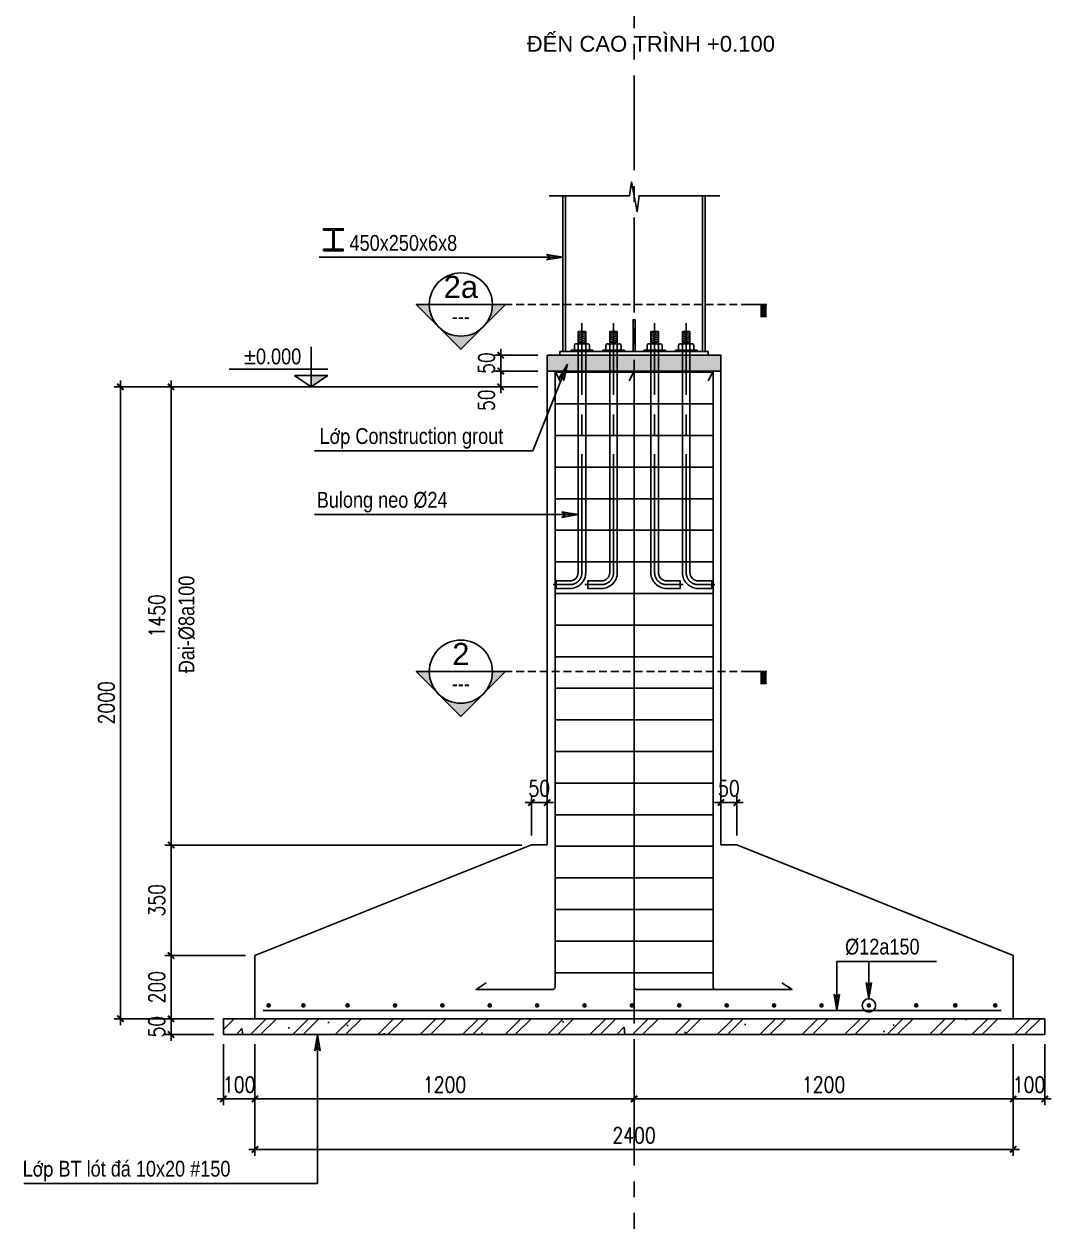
# Model space of a CAD drawing. Header units: inches. Extents: x 651127 to 1529722, y 768575 to 1021311.
# Drawn here: x 1209733 to 1225990, y 853843 to 872786 of the extents above; entities that cross this region are included whole.
import ezdxf
from ezdxf.enums import TextEntityAlignment as Align

# ---------------------------------------------------------------- set-up
doc = ezdxf.new("R2010")
doc.units = ezdxf.units.IN
doc.header["$LTSCALE"] = 1000
doc.header["$MEASUREMENT"] = 0
for name, pattern in [('CENTER2', [1.125, 0.75, -0.125, 0.125, -0.125]), ('HIDDEN', [0.375, 0.25, -0.125]), ('HIDDEN2', [0.1875, 0.125, -0.0625])]:
    doc.linetypes.add(name, pattern=pattern)
doc.layers.get('DEFPOINTS').update_dxf_attribs({"color": 8, "lineweight": 9})
for name, color, linetype in [('DWGshare.com_10', 7, 'Continuous'), ('DWGshare.com_11', 143, 'Continuous'), ('DWGshare.com_12', 51, 'Continuous'), ('DWGshare.com_13', 145, 'Continuous'), ('DWGshare.com_2', 147, 'Continuous'), ('DWGshare.com_3', 7, 'Continuous'), ('DWGshare.com_4', 8, 'CENTER2'), ('DWGshare.com_6', 40, 'Continuous'), ('DWGshare.com_7', 1, 'Continuous'), ('DWGshare.com_8', 3, 'Continuous'), ('DWGshare.com_9', 8, 'Continuous')]:
    doc.layers.add(name, color=color, linetype=linetype)
doc.styles.add('DWGshare.com_1', font='VHELVCN.TTF')
doc.styles.add('DWGshare.com_2', font='VHELVEB.TTF')
doc.styles.add('DWGshare.com_4', font='romans.shx', dxfattribs={"width": 0.8})
doc.styles.add('DWGshare.com_6', font='VHELVEN.TTF')
doc.dimstyles.new('DWGshare.com_3', dxfattribs={"dimscale": 100, "dimtxt": 2.5, "dimasz": 1, "dimexe": 1, "dimexo": 1.5, "dimgap": 1, "dimtad": 1, "dimdec": 0, "dimlfac": 0.2, "dimzin": 0, "dimdsep": 46, "dimtxsty": 'DWGshare.com_4', "dimblk": 'DWGshare.com_1', "dimcen": 1.5, "dimdle": 1, "dimclrd": 256, "dimclre": 256, "dimclrt": 7, "dimadec": 0, "dimazin": 0, "dimtfac": 1, "dimtdec": 0, "dimtix": 1, "dimtmove": 2, "dimatfit": 3, "dimfxl": 1, "dimtolj": 1, "dimtzin": 0, "dimarcsym": 0})
doc.dimstyles.new('DWGshare.com_4', dxfattribs={"dimscale": 100, "dimtxt": 2.5, "dimasz": 2, "dimexe": 1, "dimexo": 1.5, "dimgap": 1, "dimtad": 1, "dimdec": 0, "dimlfac": 0.5, "dimzin": 0, "dimdsep": 46, "dimtxsty": 'DWGshare.com_4', "dimblk": 'DWGshare.com_6', "dimcen": 1.5, "dimdle": 1, "dimclrd": 256, "dimclre": 256, "dimclrt": 7, "dimadec": 0, "dimazin": 0, "dimtfac": 1, "dimtdec": 0, "dimtix": 1, "dimtmove": 2, "dimatfit": 3, "dimldrblk": 'DWGshare.com_6', "dimfxl": 1, "dimtolj": 1, "dimtzin": 0, "dimarcsym": 0})

# ---------------------------------------------------------------- blocks, each defined once
blk = doc.blocks.new('*U8')
for p, q in [((264714.6, 220330.8), (264714.6, 220369.4)), ((264714.6, 220369.4), (264738.6, 220369.4)), ((264738.6, 220363.4), (264714.6, 220369.4)), ((264738.6, 220357.5), (264714.6, 220363.4)), ((264738.6, 220351.5), (264714.6, 220357.5)), ((264738.6, 220345.5), (264714.6, 220351.5)), ((264738.6, 220339.6), (264714.6, 220345.5)), ((264738.6, 220330.8), (264738.6, 220369.4)), ((264692.4, 220306.8), (264692.4, 220310.8)), ((264692.4, 220310.8), (264760.9, 220310.8)), ((264692.4, 220306.8), (264760.9, 220306.8)), ((264702.6, 220310.8), (264702.6, 220325.8)), ((264702.6, 220310.8), (264702.6, 220325.8)), ((264707.6, 220330.8), (264745.6, 220330.8)), ((264738.6, 220333.6), (264714.6, 220339.6)), ((264714.6, 220333.6), (264738.6, 220333.6)), ((264714.6, 220310.8), (264714.6, 220325.8)), ((264738.6, 220310.8), (264738.6, 220325.8)), ((264750.6, 220310.8), (264750.6, 220325.8)), ((264760.9, 220306.8), (264760.9, 220310.8))]:
    blk.add_line(p, q)
at = {"color": 8, "linetype": 'CENTER2', "ltscale": 0.5}
blk.add_lwpolyline([(264635.7, 219568.8), (264688.6, 219568.8, 0.414214), (264726.6, 219606.8), (264726.6, 220395.9)], format="xyb", dxfattribs=at)
blk.add_lwpolyline([(264738.6, 220306.8), (264738.6, 219606.8, -0.414214), (264688.6, 219556.8), (264645.5, 219556.8), (264645.5, 219580.8), (264676.6, 219580.8), (264688.6, 219580.8, 0.414214), (264714.6, 219606.8), (264714.6, 220306.8)], format="xyb")
for centre, start, end in [((264707.6, 220325.8), 90, 180), ((264707.6, 220325.8), 90, 180), ((264709.6, 220325.8), 0, 90), ((264719.6, 220325.8), 90, 180), ((264733.6, 220325.8), 0, 90), ((264743.6, 220325.8), 90, 180), ((264745.6, 220325.8), 0, 90)]:
    blk.add_arc(centre, 5, start, end)
blk = doc.blocks.new('DWGshare.com_1')
at = {"color": 0, "linetype": 'ByBlock', "const_width": 0.3}
blk.add_lwpolyline([(-0.5, -0.5), (0.5, 0.5)], dxfattribs=at)
blk = doc.blocks.new('*D342')
at = {"layer": 'DEFPOINTS', "color": 0, "transparency": 16777216}
for p in [(1218015, 867544), (1217279, 867294), (1218015, 867294)]:
    blk.add_point(p, dxfattribs=at)
at = {"layer": 'DWGshare.com_2', "lineweight": -2, "transparency": 16777216}
for p, q in [((1217279, 867544), (1217279, 867644)), ((1217865, 867544), (1217179, 867544)), ((1217279, 867544), (1217279, 867294)), ((1217865, 867294), (1217179, 867294)), ((1217279, 867294), (1217279, 867194))]:
    blk.add_line(p, q, dxfattribs=at)
at = {"layer": 'DWGshare.com_2', "lineweight": -2, "transparency": 16777216, "xscale": 100, "yscale": 100, "zscale": 100}
for p, rotation in [((1217279, 867544), 270), ((1217279, 867294), 90)]:
    blk.add_blockref('DWGshare.com_1', p, dxfattribs=dict(at, rotation=rotation))
at = {"layer": 'DWGshare.com_2', "color": 7, "transparency": 16777216, "insert": (1217054, 867419), "char_height": 250, "attachment_point": 5, "rotation": 90, "style": 'DWGshare.com_4'}
blk.add_mtext('\\A1;50', dxfattribs=at)
blk = doc.blocks.new('*D343')
at = {"layer": 'DEFPOINTS', "color": 0, "transparency": 16777216}
for p in [(1218015, 867044), (1212061, 859794), (1217765, 859794)]:
    blk.add_point(p, dxfattribs=at)
at = {"layer": 'DWGshare.com_2', "lineweight": -2, "transparency": 16777216}
for p, q in [((1217865, 867044), (1211961, 867044)), ((1212061, 867144), (1212061, 859694)), ((1217615, 859794), (1211961, 859794))]:
    blk.add_line(p, q, dxfattribs=at)
at = {"layer": 'DWGshare.com_2', "lineweight": -2, "transparency": 16777216, "xscale": 100, "yscale": 100, "zscale": 100}
for p, rotation in [((1212061, 867044), 90), ((1212061, 859794), 270)]:
    blk.add_blockref('DWGshare.com_1', p, dxfattribs=dict(at, rotation=rotation))
at = {"layer": 'DWGshare.com_2', "color": 7, "transparency": 16777216, "insert": (1211836, 863419), "char_height": 250, "attachment_point": 5, "rotation": 90, "style": 'DWGshare.com_4'}
blk.add_mtext('\\A1;1450', dxfattribs=at)
blk = doc.blocks.new('*D344')
at = {"layer": 'DEFPOINTS', "color": 0, "transparency": 16777216}
for p in [(1217765, 859794), (1212061, 858044), (1213390, 858044)]:
    blk.add_point(p, dxfattribs=at)
at = {"layer": 'DWGshare.com_2', "lineweight": -2, "transparency": 16777216}
for p, q in [((1212061, 859894), (1212061, 857944)), ((1217615, 859794), (1211961, 859794)), ((1213240, 858044), (1211961, 858044))]:
    blk.add_line(p, q, dxfattribs=at)
at = {"layer": 'DWGshare.com_2', "lineweight": -2, "transparency": 16777216, "xscale": 100, "yscale": 100, "zscale": 100}
for p, rotation in [((1212061, 859794), 90), ((1212061, 858044), 270)]:
    blk.add_blockref('DWGshare.com_1', p, dxfattribs=dict(at, rotation=rotation))
at = {"layer": 'DWGshare.com_2', "color": 7, "transparency": 16777216, "insert": (1211836, 858919), "char_height": 250, "attachment_point": 5, "rotation": 90, "style": 'DWGshare.com_4'}
blk.add_mtext('\\A1;350', dxfattribs=at)
blk = doc.blocks.new('*D345')
at = {"layer": 'DEFPOINTS', "color": 0, "transparency": 16777216}
for p in [(1213390, 858044), (1212061, 857044), (1212890, 857044)]:
    blk.add_point(p, dxfattribs=at)
at = {"layer": 'DWGshare.com_2', "lineweight": -2, "transparency": 16777216}
for p, q in [((1212061, 858144), (1212061, 856944)), ((1213240, 858044), (1211961, 858044)), ((1212740, 857044), (1211961, 857044))]:
    blk.add_line(p, q, dxfattribs=at)
at = {"layer": 'DWGshare.com_2', "lineweight": -2, "transparency": 16777216, "xscale": 100, "yscale": 100, "zscale": 100}
for p, rotation in [((1212061, 858044), 90), ((1212061, 857044), 270)]:
    blk.add_blockref('DWGshare.com_1', p, dxfattribs=dict(at, rotation=rotation))
at = {"layer": 'DWGshare.com_2', "color": 7, "transparency": 16777216, "insert": (1211836, 857544), "char_height": 250, "attachment_point": 5, "rotation": 90, "style": 'DWGshare.com_4'}
blk.add_mtext('\\A1;200', dxfattribs=at)
blk = doc.blocks.new('*D346')
at = {"layer": 'DEFPOINTS', "color": 0, "transparency": 16777216}
for p in [(1212890, 857044), (1212061, 856794), (1212890, 856794)]:
    blk.add_point(p, dxfattribs=at)
at = {"layer": 'DWGshare.com_2', "lineweight": -2, "transparency": 16777216}
for p, q in [((1212740, 857044), (1211961, 857044)), ((1212061, 857044), (1212061, 857144)), ((1212061, 857044), (1212061, 856794)), ((1212740, 856794), (1211961, 856794)), ((1212061, 856794), (1212061, 856694))]:
    blk.add_line(p, q, dxfattribs=at)
at = {"layer": 'DWGshare.com_2', "lineweight": -2, "transparency": 16777216, "xscale": 100, "yscale": 100, "zscale": 100}
for p, rotation in [((1212061, 857044), 270), ((1212061, 856794), 90)]:
    blk.add_blockref('DWGshare.com_1', p, dxfattribs=dict(at, rotation=rotation))
at = {"layer": 'DWGshare.com_2', "color": 7, "transparency": 16777216, "insert": (1211836, 856919), "char_height": 250, "attachment_point": 5, "rotation": 90, "style": 'DWGshare.com_4'}
blk.add_mtext('\\A1;50', dxfattribs=at)
blk = doc.blocks.new('*D347')
at = {"layer": 'DEFPOINTS', "color": 0, "transparency": 16777216}
for p in [(1211261, 867044), (1213213, 867044), (1212890, 857044)]:
    blk.add_point(p, dxfattribs=at)
at = {"layer": 'DWGshare.com_2', "lineweight": -2, "transparency": 16777216}
for p, q in [((1213063, 867044), (1211161, 867044)), ((1211261, 856944), (1211261, 867144)), ((1212740, 857044), (1211161, 857044))]:
    blk.add_line(p, q, dxfattribs=at)
at = {"layer": 'DWGshare.com_2', "lineweight": -2, "transparency": 16777216, "xscale": 100, "yscale": 100, "zscale": 100}
for p, rotation in [((1211261, 867044), 90), ((1211261, 857044), 270)]:
    blk.add_blockref('DWGshare.com_1', p, dxfattribs=dict(at, rotation=rotation))
at = {"layer": 'DWGshare.com_2', "color": 7, "transparency": 16777216, "insert": (1211036, 862044), "char_height": 250, "attachment_point": 5, "rotation": 90, "style": 'DWGshare.com_4'}
blk.add_mtext('\\A1;2000', dxfattribs=at)
blk = doc.blocks.new('*D358')
at = {"layer": 'DEFPOINTS', "color": 0, "transparency": 16777216}
for p in [(1212890, 856794), (1213390, 856794), (1213390, 855776)]:
    blk.add_point(p, dxfattribs=at)
at = {"layer": 'DWGshare.com_2', "lineweight": -2, "transparency": 16777216}
for p, q in [((1212890, 856644), (1212890, 855676)), ((1213390, 856644), (1213390, 855676)), ((1212890, 855776), (1212790, 855776)), ((1212890, 855776), (1213390, 855776)), ((1213390, 855776), (1213490, 855776))]:
    blk.add_line(p, q, dxfattribs=at)
at = {"layer": 'DWGshare.com_2', "lineweight": -2, "transparency": 16777216, "xscale": 100, "yscale": 100, "zscale": 100}
blk.add_blockref('DWGshare.com_1', (1212890, 855776), dxfattribs=at)
at = {"layer": 'DWGshare.com_2', "lineweight": -2, "transparency": 16777216, "xscale": 100, "yscale": 100, "zscale": 100, "rotation": 180}
blk.add_blockref('DWGshare.com_1', (1213390, 855776), dxfattribs=at)
at = {"layer": 'DWGshare.com_2', "color": 7, "transparency": 16777216, "insert": (1213140, 856001), "char_height": 250, "attachment_point": 5, "style": 'DWGshare.com_4'}
blk.add_mtext('\\A1;100', dxfattribs=at)
blk = doc.blocks.new('*D359')
at = {"layer": 'DEFPOINTS', "color": 0, "transparency": 16777216}
for p in [(1213390, 856794), (1219390, 856794), (1219390, 855776)]:
    blk.add_point(p, dxfattribs=at)
at = {"layer": 'DWGshare.com_2', "lineweight": -2, "transparency": 16777216}
for p, q in [((1213390, 856644), (1213390, 855676)), ((1219390, 856644), (1219390, 855676)), ((1213290, 855776), (1219490, 855776))]:
    blk.add_line(p, q, dxfattribs=at)
at = {"layer": 'DWGshare.com_2', "lineweight": -2, "transparency": 16777216, "xscale": 100, "yscale": 100, "zscale": 100, "rotation": 180}
blk.add_blockref('DWGshare.com_1', (1213390, 855776), dxfattribs=at)
at = {"layer": 'DWGshare.com_2', "lineweight": -2, "transparency": 16777216, "xscale": 100, "yscale": 100, "zscale": 100}
blk.add_blockref('DWGshare.com_1', (1219390, 855776), dxfattribs=at)
at = {"layer": 'DWGshare.com_2', "color": 7, "transparency": 16777216, "insert": (1216390, 856001), "char_height": 250, "attachment_point": 5, "style": 'DWGshare.com_4'}
blk.add_mtext('\\A1;1200', dxfattribs=at)
blk = doc.blocks.new('*D360')
at = {"layer": 'DEFPOINTS', "color": 0, "transparency": 16777216}
for p in [(1219390, 856794), (1225390, 856794), (1225390, 855776)]:
    blk.add_point(p, dxfattribs=at)
at = {"layer": 'DWGshare.com_2', "lineweight": -2, "transparency": 16777216}
for p, q in [((1219390, 856644), (1219390, 855676)), ((1225390, 856644), (1225390, 855676)), ((1219290, 855776), (1225490, 855776))]:
    blk.add_line(p, q, dxfattribs=at)
at = {"layer": 'DWGshare.com_2', "lineweight": -2, "transparency": 16777216, "xscale": 100, "yscale": 100, "zscale": 100, "rotation": 180}
blk.add_blockref('DWGshare.com_1', (1219390, 855776), dxfattribs=at)
at = {"layer": 'DWGshare.com_2', "lineweight": -2, "transparency": 16777216, "xscale": 100, "yscale": 100, "zscale": 100}
blk.add_blockref('DWGshare.com_1', (1225390, 855776), dxfattribs=at)
at = {"layer": 'DWGshare.com_2', "color": 7, "transparency": 16777216, "insert": (1222390, 856001), "char_height": 250, "attachment_point": 5, "style": 'DWGshare.com_4'}
blk.add_mtext('\\A1;1200', dxfattribs=at)
blk = doc.blocks.new('*D361')
at = {"layer": 'DEFPOINTS', "color": 0, "transparency": 16777216}
for p in [(1225390, 856794), (1225890, 856794), (1225890, 855776)]:
    blk.add_point(p, dxfattribs=at)
at = {"layer": 'DWGshare.com_2', "lineweight": -2, "transparency": 16777216}
for p, q in [((1225390, 856644), (1225390, 855676)), ((1225890, 856644), (1225890, 855676)), ((1225390, 855776), (1225290, 855776)), ((1225390, 855776), (1225890, 855776)), ((1225890, 855776), (1225990, 855776))]:
    blk.add_line(p, q, dxfattribs=at)
at = {"layer": 'DWGshare.com_2', "lineweight": -2, "transparency": 16777216, "xscale": 100, "yscale": 100, "zscale": 100}
blk.add_blockref('DWGshare.com_1', (1225390, 855776), dxfattribs=at)
at = {"layer": 'DWGshare.com_2', "lineweight": -2, "transparency": 16777216, "xscale": 100, "yscale": 100, "zscale": 100, "rotation": 180}
blk.add_blockref('DWGshare.com_1', (1225890, 855776), dxfattribs=at)
at = {"layer": 'DWGshare.com_2', "color": 7, "transparency": 16777216, "insert": (1225640, 856001), "char_height": 250, "attachment_point": 5, "style": 'DWGshare.com_4'}
blk.add_mtext('\\A1;100', dxfattribs=at)
blk = doc.blocks.new('*D362')
at = {"layer": 'DEFPOINTS', "color": 0, "transparency": 16777216}
for p in [(1225390, 856794), (1213390, 856644), (1213390, 854976)]:
    blk.add_point(p, dxfattribs=at)
at = {"layer": 'DWGshare.com_2', "lineweight": -2, "transparency": 16777216}
for p, q in [((1225390, 856644), (1225390, 854876)), ((1213390, 856494), (1213390, 854876)), ((1225490, 854976), (1213290, 854976))]:
    blk.add_line(p, q, dxfattribs=at)
at = {"layer": 'DWGshare.com_2', "lineweight": -2, "transparency": 16777216, "xscale": 100, "yscale": 100, "zscale": 100, "rotation": 180}
blk.add_blockref('DWGshare.com_1', (1213390, 854976), dxfattribs=at)
at = {"layer": 'DWGshare.com_2', "lineweight": -2, "transparency": 16777216, "xscale": 100, "yscale": 100, "zscale": 100}
blk.add_blockref('DWGshare.com_1', (1225390, 854976), dxfattribs=at)
at = {"layer": 'DWGshare.com_2', "color": 7, "transparency": 16777216, "insert": (1219390, 855201), "char_height": 250, "attachment_point": 5, "style": 'DWGshare.com_4'}
blk.add_mtext('\\A1;2400', dxfattribs=at)
blk = doc.blocks.new('*D363')
at = {"layer": 'DEFPOINTS', "color": 0, "transparency": 16777216}
for p in [(1218015, 860465), (1217765, 859794), (1218015, 859794)]:
    blk.add_point(p, dxfattribs=at)
at = {"layer": 'DWGshare.com_2', "lineweight": -2, "transparency": 16777216}
for p, q in [((1217765, 860465), (1217665, 860465)), ((1217765, 859944), (1217765, 860565)), ((1217765, 860465), (1218015, 860465)), ((1218015, 859944), (1218015, 860565)), ((1218015, 860465), (1218115, 860465))]:
    blk.add_line(p, q, dxfattribs=at)
at = {"layer": 'DWGshare.com_2', "lineweight": -2, "transparency": 16777216, "xscale": 100, "yscale": 100, "zscale": 100}
blk.add_blockref('DWGshare.com_1', (1217765, 860465), dxfattribs=at)
at = {"layer": 'DWGshare.com_2', "lineweight": -2, "transparency": 16777216, "xscale": 100, "yscale": 100, "zscale": 100, "rotation": 180}
blk.add_blockref('DWGshare.com_1', (1218015, 860465), dxfattribs=at)
at = {"layer": 'DWGshare.com_2', "color": 7, "transparency": 16777216, "insert": (1217890, 860690), "char_height": 250, "attachment_point": 5, "style": 'DWGshare.com_4'}
blk.add_mtext('\\A1;50', dxfattribs=at)
blk = doc.blocks.new('*D364')
at = {"layer": 'DEFPOINTS', "color": 0, "transparency": 16777216}
for p in [(1220765, 860465), (1220765, 859794), (1221015, 859794)]:
    blk.add_point(p, dxfattribs=at)
at = {"layer": 'DWGshare.com_2', "lineweight": -2, "transparency": 16777216}
for p, q in [((1220765, 860465), (1220665, 860465)), ((1220765, 859944), (1220765, 860565)), ((1221015, 860465), (1220765, 860465)), ((1221015, 859944), (1221015, 860565)), ((1221015, 860465), (1221115, 860465))]:
    blk.add_line(p, q, dxfattribs=at)
at = {"layer": 'DWGshare.com_2', "lineweight": -2, "transparency": 16777216, "xscale": 100, "yscale": 100, "zscale": 100}
blk.add_blockref('DWGshare.com_1', (1220765, 860465), dxfattribs=at)
at = {"layer": 'DWGshare.com_2', "lineweight": -2, "transparency": 16777216, "xscale": 100, "yscale": 100, "zscale": 100, "rotation": 180}
blk.add_blockref('DWGshare.com_1', (1221015, 860465), dxfattribs=at)
at = {"layer": 'DWGshare.com_2', "color": 7, "transparency": 16777216, "insert": (1220890, 860690), "char_height": 250, "attachment_point": 5, "style": 'DWGshare.com_4'}
blk.add_mtext('\\A1;50', dxfattribs=at)
blk = doc.blocks.new('DWGshare.com_6')
at = {"linetype": 'CENTER2'}
blk.add_hatch(color=256, dxfattribs=at).paths.add_polyline_path([(-1.296, 0.216), (-1, 0), (-1.296, -0.216), (0, 0)])
blk.add_line((0, 0), (-1, 0), dxfattribs=at)
blk.add_lwpolyline([(-1.296, 0.216), (0, 0), (-1.296, -0.216), (-1, 0), (-1.296, 0.216)], dxfattribs=at)
blk = doc.blocks.new('*U88')
h = blk.add_hatch(color=256)
edge = h.paths.add_edge_path()
edge.add_line((183356, 206715), (183563, 206715))
edge.add_line((183563, 206715), (182856, 206008))
edge.add_line((182856, 206008), (182149, 206715))
edge.add_line((182149, 206715), (182356, 206715))
edge.add_arc((182856, 206715), 500, 180, 360)
blk.add_hatch(color=256).paths.add_polyline_path([(187698, 206515), (187609, 206515), (187609, 206715), (187698, 206715)])
for p, q in [((182356, 206715), (183356, 206715)), ((187698, 206715), (187298, 206715)), ((187609, 206515), (187609, 206715))]:
    blk.add_line(p, q)
at = {"color": 143, "linetype": 'HIDDEN2'}
blk.add_line((183356, 206715), (187298, 206715), dxfattribs=at)
blk.add_lwpolyline([(183356, 206715), (183563, 206715), (182856, 206008), (182149, 206715), (182356, 206715, 1)], format="xyb", close=True)
blk.add_circle((182856, 206715), 500)
at = {"style": 'DWGshare.com_2', "flags": 8}
blk.add_attdef('A', text='', height=350, dxfattribs=at).set_placement((182856, 206715), align=Align.BOTTOM_CENTER)
at = {"style": 'DWGshare.com_1', "flags": 8}
blk.add_attdef('S-111', text='', height=250, dxfattribs=at).set_placement((182856, 206653), align=Align.TOP_CENTER)
blk = doc.blocks.new('*D386')
at = {"layer": 'DEFPOINTS', "color": 0, "transparency": 16777216}
for p in [(1217279, 867294), (1218015, 867294), (1218015, 867044)]:
    blk.add_point(p, dxfattribs=at)
at = {"layer": 'DWGshare.com_2', "lineweight": -2, "transparency": 16777216}
for p, q in [((1217279, 866944), (1217279, 867394)), ((1217865, 867294), (1217179, 867294)), ((1217865, 867044), (1217179, 867044))]:
    blk.add_line(p, q, dxfattribs=at)
at = {"layer": 'DWGshare.com_2', "lineweight": -2, "transparency": 16777216, "xscale": 100, "yscale": 100, "zscale": 100}
for p, rotation in [((1217279, 867294), 90), ((1217279, 867044), 270)]:
    blk.add_blockref('DWGshare.com_1', p, dxfattribs=dict(at, rotation=rotation))
at = {"layer": 'DWGshare.com_2', "color": 7, "transparency": 16777216, "insert": (1217054, 866832), "char_height": 250, "attachment_point": 5, "rotation": 90, "style": 'DWGshare.com_4'}
blk.add_mtext('\\A1;50', dxfattribs=at)
blk = doc.blocks.new('*U9')
blk.add_hatch(color=256).paths.add_polyline_path([(-371, 181), (-636, 0), (-636, 181)])
for p, q in [((-636, 0), (-636, 631)), ((-1929, 281), (-371, 281)), ((-900, 181), (-636, 181)), ((-636, 0), (-900, 181)), ((-900, 0), (0, 0)), ((-371, 181), (-636, 181)), ((-636, 0), (-371, 181))]:
    blk.add_line(p, q)
at = {"linetype": 'CENTER2', "style": 'DWGshare.com_1'}
blk.add_attdef('CD', text='', height=250, dxfattribs=at).set_placement((-1699, 281), align=Align.BOTTOM_LEFT)
blk.add_attdef('%%P0.000', (771, 355), '', height=250, dxfattribs=at)

msp = doc.modelspace()

# ---------------------------------------------------------------- hatches: boundary and pattern name
at = {"layer": 'DWGshare.com_6'}
msp.add_hatch(color=256, dxfattribs=at).paths.add_polyline_path([(1214621.4, 869521), (1214476.4, 869521), (1214476.4, 869546), (1214786.4, 869546), (1214786.4, 869521), (1214641.4, 869521), (1214641.4, 869221), (1214786.4, 869221), (1214786.4, 869196), (1214476.4, 869196), (1214476.4, 869221), (1214621.4, 869221)])
at = {"layer": 'DWGshare.com_9'}
h = msp.add_hatch(dxfattribs=at)
h.set_pattern_fill('AR-CONC', color=256, scale=15, style=0)
h.set_pattern_definition([(50, (415360.07, -10421.26), (107.5890274, -9.41282), [11.25, -123.75]), (355, (415360.07, -10421.26), (-20.8127, 112.82882), [9, -99]), (100.4514, (415369.04, -10422.05), (86.776407, 103.415931), [9.561028, -105.171317]), (46.1842, (415360.07, -10391.26), (160.086157, -24.827852), [16.875, -185.625]), (96.6356, (415373.41, -10393.33), (140.199406, 146.11768), [14.341543, -157.75695]), (351.1842, (415360.07, -10391.26), (140.199292, 146.11779), [13.5, -148.5]), (21, (415375.07, -10398.76), (89.536058, -60.3928336), [11.25, -123.75]), (326, (415375.07, -10398.76), (36.4973, 108.772507), [9, -99]), (71.4514, (415382.53, -10403.8), (126.033394, 48.3795745), [9.561029, -105.171317]), (37.5, (415360.07, -10421.262), (1.8239783, 49.9340781), [0, -97.8, 0, -100.5, 0, -99.375]), (7.5, (415360.07, -10421.26), (39.4604306, 59.1617568), [0, -57.3, 0, -95.55, 0, -37.875]), (327.5, (415326.62, -10421.262), (80.0733654, -3.3832308), [0, -37.5, 0, -117, 0, -155.25]), (317.5, (415311.62, -10421.26), (87.4779254, 15.0157473), [0, -48.75, 0, -77.7, 0, -110.25])])
h.paths.add_polyline_path([(1218014.8, 867294.2), (1220764.8, 867294.2), (1220764.8, 867544.2), (1218014.8, 867544.2)])
h = msp.add_hatch(dxfattribs=at)
h.set_pattern_fill('BETONG', color=256, scale=250, style=0, pattern_type=2)
h.set_pattern_definition([(50, (6989, 59400), (1793.1505, -156.8803), [187.5, -2062.5]), (355, (6989, 59400), (-346.8783, 1880.4803), [150, -1650]), (100.4514, (7138.4, 59387), (1446.2735, 1723.5989), [159.3505, -1752.8553]), (46.1842, (6989, 59900), (2668.1026, -413.7975), [281.25, -3093.75]), (96.6356, (7211.3, 59865.5), (2336.6568, 2435.2947), [239.0257, -2629.2825]), (351.1842, (6989, 59900), (2336.655, 2435.2965), [225, -2475]), (21, (7239, 59775), (1492.2676, -1006.5472), [187.5, -2062.5]), (326, (7239, 59775), (608.2883, 1812.875), [150, -1650]), (71.4514, (7363.3, 59691.1), (2100.5566, 806.3262), [159.3505, -1752.8553]), (37.5, (6988.9, 59400), (30.39964, 832.23463), [0, -1630, 0, -1675, 0, -1656.25]), (7.5, (6988.9, 59400), (657.67384, 986.0293), [0, -955, 0, -1592.5, 0, -631.25]), (327.5, (6431.4, 59400), (1334.5561, -56.38718), [0, -625, 0, -1950, 0, -2587.5]), (317.5, (6181.4, 59400), (1457.9654, 250.2625), [0, -812.5, 0, -1295, 0, -1837.5]), (45, (6988.93, 59400), (-335.87572, 335.87572), []), (45, (6988.93, 59562.5), (-335.87572, 335.87572), [])])
h.paths.add_polyline_path([(1212889.8, 856794.2), (1212889.8, 857044.2), (1225889.8, 857044.2), (1225889.8, 856794.2)])

# ---------------------------------------------------------------- linework, layer by layer
at = {"layer": 'DWGshare.com_11'}
msp.add_lwpolyline([(1212889.8, 856794.2), (1212889.8, 857044.2), (1225889.8, 857044.2), (1225889.8, 856794.2)], close=True, dxfattribs=at)
at = {"layer": 'DWGshare.com_12'}
for p, q in [((1218264.8, 867604.2), (1218264.8, 870066.9)), ((1218304.8, 867604.2), (1218304.8, 870066.9)), ((1220474.8, 867604.2), (1220474.8, 870066.9)), ((1220514.8, 867604.2), (1220514.8, 870066.9)), ((1218214.8, 867544.2), (1218214.8, 867604.2)), ((1220564.8, 867604.2), (1218214.8, 867604.2)), ((1220564.8, 867544.2), (1220564.8, 867604.2))]:
    msp.add_line(p, q, dxfattribs=at)
msp.add_lwpolyline([(1219374.8, 867604.2), (1219404.8, 867604.2), (1219404.8, 868104.2), (1219374.8, 868104.2)], close=True, dxfattribs=at)
at = {"layer": 'DWGshare.com_2'}
msp.add_lwpolyline([(1220746, 870066.9), (1219468.8, 870066.9), (1219439.4, 869814.5), (1219350.3, 870287.7), (1219317.2, 870066.9), (1218045, 870066.9)], dxfattribs=at)
msp.add_lwpolyline([(1218014.8, 867294.2), (1220764.8, 867294.2), (1220764.8, 867544.2), (1218014.8, 867544.2)], close=True, dxfattribs=at)
msp.add_circle((1223105.8, 857255.6), 106, dxfattribs=at)
at = {"layer": 'DWGshare.com_3'}
for p, q in [((1218014.8, 859794.2), (1218014.8, 867544.2)), ((1220764.8, 867544.2), (1218014.8, 867544.2)), ((1220764.8, 859794.2), (1220764.8, 867544.2)), ((1213389.8, 858044.2), (1217764.8, 859794.2)), ((1217764.8, 859794.2), (1218014.8, 859794.2)), ((1220764.8, 859794.2), (1221014.8, 859794.2)), ((1225389.8, 858044.2), (1221014.8, 859794.2)), ((1213389.8, 857044.2), (1213389.8, 858044.2)), ((1225389.8, 857044.2), (1225389.8, 858044.2))]:
    msp.add_line(p, q, dxfattribs=at)
at = {"layer": 'DWGshare.com_4', "ltscale": 2}
msp.add_line((1219389.8, 836721.5), (1219389.8, 884855.5), dxfattribs=at)
at = {"layer": 'DWGshare.com_6'}
msp.add_lwpolyline([(1214621.4, 869521), (1214476.4, 869521), (1214476.4, 869546), (1214786.4, 869546), (1214786.4, 869521), (1214641.4, 869521), (1214641.4, 869221), (1214786.4, 869221), (1214786.4, 869196), (1214476.4, 869196), (1214476.4, 869221), (1214621.4, 869221)], close=True, dxfattribs=at)
at = {"layer": 'DWGshare.com_7'}
msp.add_line((1213519.5, 857174.4), (1225198.9, 857174.4), dxfattribs=at)
for points in [[(1218216.8, 867138.7), (1218139.8, 867294.2), (1218139.8, 857555.6, -0.4142136), (1218089.8, 857505.6), (1216889.8, 857505.6), (1217049, 857615.2)], [(1219312.8, 867138.7), (1219389.8, 867294.2), (1219389.8, 857555.6, 0.4142136), (1219439.8, 857505.6), (1221889.8, 857505.6), (1221730.6, 857615.2)], [(1220562.8, 867138.7), (1220639.8, 867294.2), (1220639.8, 857555.6, 0.4142136), (1220689.8, 857505.6), (1221889.8, 857505.6), (1221730.6, 857615.2)]]:
    msp.add_lwpolyline(points, format="xyb", dxfattribs=at)
at = {"layer": 'DWGshare.com_7', "linetype": 'CENTER2', "const_width": 36.5}
for points in [[(1213624, 857255.6, -1), (1213587.6, 857255.6, -1)], [(1214175, 857255.6, -1), (1214138.5, 857255.6, -1)], [(1214874, 857255.6, -1), (1214837.6, 857255.6, -1)], [(1215624, 857255.6, -1), (1215587.6, 857255.6, -1)], [(1216374, 857255.6, -1), (1216337.6, 857255.6, -1)], [(1217124, 857255.6, -1), (1217087.6, 857255.6, -1)], [(1217874, 857255.6, -1), (1217837.6, 857255.6, -1)], [(1218624, 857255.6, -1), (1218587.6, 857255.6, -1)], [(1219374, 857255.6, -1), (1219337.6, 857255.6, -1)], [(1220124, 857255.6, -1), (1220087.6, 857255.6, -1)], [(1220874, 857255.6, -1), (1220837.6, 857255.6, -1)], [(1221624, 857255.6, -1), (1221587.6, 857255.6, -1)], [(1222374, 857255.6, -1), (1222337.6, 857255.6, -1)], [(1223124, 857255.6, -1), (1223087.6, 857255.6, -1)], [(1223874, 857255.6, -1), (1223837.6, 857255.6, -1)], [(1224491.4, 857255.6, -1), (1224454.9, 857255.6, -1)], [(1225124, 857255.6, -1), (1225087.6, 857255.6, -1)]]:
    msp.add_lwpolyline(points, format="xyb", close=True, dxfattribs=at)
at = {"layer": 'DWGshare.com_8'}
for p, q in [((1218139.8, 867273.4), (1220639.8, 867273.4)), ((1218139.8, 866773.4), (1220639.8, 866773.4)), ((1218139.8, 866273.4), (1220639.8, 866273.4)), ((1218139.8, 865773.4), (1220639.8, 865773.4)), ((1218139.8, 865273.4), (1220639.8, 865273.4)), ((1218139.8, 864773.4), (1220639.8, 864773.4)), ((1218139.8, 864273.4), (1220639.8, 864273.4)), ((1218139.8, 863773.4), (1220639.8, 863773.4)), ((1218139.8, 863273.4), (1220639.8, 863273.4)), ((1218139.8, 862773.4), (1220639.8, 862773.4)), ((1218139.8, 862273.4), (1220639.8, 862273.4)), ((1218139.8, 861773.4), (1220639.8, 861773.4)), ((1218139.8, 861273.4), (1220639.8, 861273.4)), ((1218139.8, 860773.4), (1220639.8, 860773.4)), ((1218139.8, 860273.4), (1220639.8, 860273.4)), ((1218139.8, 859773.4), (1220639.8, 859773.4)), ((1218139.8, 859273.4), (1220639.8, 859273.4)), ((1218139.8, 858773.4), (1220639.8, 858773.4)), ((1218139.8, 858273.4), (1220639.8, 858273.4)), ((1218139.8, 857773.4), (1220639.8, 857773.4))]:
    msp.add_line(p, q, dxfattribs=at)

# ---------------------------------------------------------------- block references
at = {"layer": 'DWGshare.com_13', "yscale": 5, "zscale": 5}
for p, xscale in [((-105068.4, -233930), 5), ((-104568.4, -233930), 5), ((2543348, -233930), -5), ((2543848, -233930), -5)]:
    msp.add_blockref('*U8', p, dxfattribs=dict(at, xscale=xscale))
at = {"layer": 'DWGshare.com_6', "linetype": 'HIDDEN'}
ref = msp.add_blockref('*U88', (1033792.5, 661630.7), dxfattribs=at)
ref.add_attrib('S-111', '---', dxfattribs={"layer": '0', "height": 250, "style": 'DWGshare.com_1'}).set_placement((1216648.3, 868283.3), align=Align.TOP_CENTER)
ref.add_attrib('A', '2a', dxfattribs={"layer": '0', "height": 350, "style": 'DWGshare.com_2'}).set_placement((1216648.3, 868345.8), align=Align.BOTTOM_CENTER)
at = {"layer": 'DWGshare.com_6', "linetype": 'CENTER2'}
ref = msp.add_blockref('*U9', (1214912.8, 867044.2), dxfattribs=at)
ref.add_attrib('CD', '%%p0.000', dxfattribs={"layer": '0', "linetype": 'CENTER2', "height": 250, "style": 'DWGshare.com_1'}).set_placement((1213213.8, 867325), align=Align.BOTTOM_LEFT)
at = {"layer": 'DWGshare.com_6', "linetype": 'HIDDEN'}
ref = msp.add_blockref('*U88', (1033792.5, 655821.8), dxfattribs=at)
ref.add_attrib('S-111', '---', dxfattribs={"layer": '0', "height": 250, "style": 'DWGshare.com_1'}).set_placement((1216648.3, 862474.3), align=Align.TOP_CENTER)
ref.add_attrib('A', '2', dxfattribs={"layer": '0', "height": 350, "style": 'DWGshare.com_2'}).set_placement((1216648.3, 862536.8), align=Align.BOTTOM_CENTER)

# ---------------------------------------------------------------- texts
at = {"layer": 'DWGshare.com_10', "style": 'DWGshare.com_6'}
msp.add_text('ÑEÁN CAO TRÌNH +0.100', height=250, dxfattribs=at).set_placement((1219655.6, 872508), align=Align.MIDDLE)
at = {"layer": 'DWGshare.com_10', "style": 'DWGshare.com_1'}
msp.add_text('450x250x6x8', height=250, dxfattribs=at).set_placement((1214886.4, 869196))
for s, p in [('Lôùp Construction grout', (1214413.5, 866064.9)), ('Bulong neo Þ24', (1214367.6, 865055.9)), ('Þ12a150', (1222730.5, 857986.2)), ('Lôùp BT loùt ñaù 10x20 #150', (1209713.9, 854471.6))]:
    msp.add_text(s, height=250, dxfattribs=at).set_placement(p, align=Align.BOTTOM_LEFT)
msp.add_text('Ñai-Þ8a100', height=250, rotation=90, dxfattribs=at).set_placement((1212504.9, 862511.4), align=Align.BOTTOM_LEFT)

# ---------------------------------------------------------------- dimensions: what is measured, and where the dimension line sits
at = {"layer": 'DWGshare.com_2'}
for base, p1, p2, angle, picture, middle in [((1217279.5, 867294.2), (1218014.8, 867544.2), (1218014.8, 867294.2), 90, '*D342', (1217054.5, 867419.2)), ((1211260.7, 867044.2), (1212889.8, 857044.2), (1213212.7, 867044.2), 90, '*D347', (1211035.7, 862044.2)), ((1212060.7, 859794.2), (1218014.8, 867044.2), (1217764.8, 859794.2), 90, '*D343', (1211835.7, 863419.2)), ((1220764.8, 860464.6), (1221014.8, 859794.2), (1220764.8, 859794.2), 180, '*D364', (1220889.8, 860689.6)), ((1212060.7, 858044.2), (1217764.8, 859794.2), (1213389.8, 858044.2), 90, '*D344', (1211835.7, 858919.2)), ((1212060.7, 857044.2), (1213389.8, 858044.2), (1212889.8, 857044.2), 90, '*D345', (1211835.7, 857544.2)), ((1212060.7, 856794.2), (1212889.8, 857044.2), (1212889.8, 856794.2), 90, '*D346', (1211835.7, 856919.2))]:
    dim = msp.add_linear_dim(base=base, p1=p1, p2=p2, angle=angle, dimstyle='DWGshare.com_3', dxfattribs=at)
    dim.commit()
    dim.dimension.update_dxf_attribs({"geometry": picture, "text_midpoint": middle})
dim = msp.add_linear_dim(base=(1217279.5, 867294.2), p1=(1218014.8, 867044.2), p2=(1218014.8, 867294.2), angle=270, dimstyle='DWGshare.com_3', dxfattribs=at)
dim.commit()
dim.dimension.update_dxf_attribs({"geometry": '*D386', "text_midpoint": (1217054.5, 866832.3), "dimtype": 160})
for base, p1, p2, picture, middle in [((1218014.8, 860464.6), (1217764.8, 859794.2), (1218014.8, 859794.2), '*D363', (1217889.8, 860689.6)), ((1213389.8, 855775.9), (1212889.8, 856794.2), (1213389.8, 856794.2), '*D358', (1213139.8, 856000.9)), ((1219389.8, 855775.9), (1213389.8, 856794.2), (1219389.8, 856794.2), '*D359', (1216389.8, 856000.9)), ((1213389.8, 854975.9), (1225389.8, 856794.2), (1213389.8, 856644.2), '*D362', (1219389.8, 855200.9)), ((1225389.8, 855775.9), (1219389.8, 856794.2), (1225389.8, 856794.2), '*D360', (1222389.8, 856000.9)), ((1225889.8, 855775.9), (1225389.8, 856794.2), (1225889.8, 856794.2), '*D361', (1225639.8, 856000.9))]:
    dim = msp.add_linear_dim(base=base, p1=p1, p2=p2, dimstyle='DWGshare.com_3', dxfattribs=at)
    dim.commit()
    dim.dimension.update_dxf_attribs({"geometry": picture, "text_midpoint": middle})

# ---------------------------------------------------------------- leaders
for points in [[(1218264.8, 869096), (1214405.9, 869096)], [(1218334, 867400.2), (1217785, 866030.7), (1214332.9, 866030.7)], [(1218504.8, 865021.7), (1214332.9, 865021.7)], [(1222599.9, 857174.4), (1222599.9, 857952), (1224177.6, 857952)], [(1223105.8, 857361.7), (1223105.8, 857952)], [(1214378.2, 856794.2), (1214378.2, 854437.4), (1209733.1, 854437.4)]]:
    msp.add_leader(points, dimstyle='DWGshare.com_4', dxfattribs=at)

doc.saveas('drawing.dxf')
